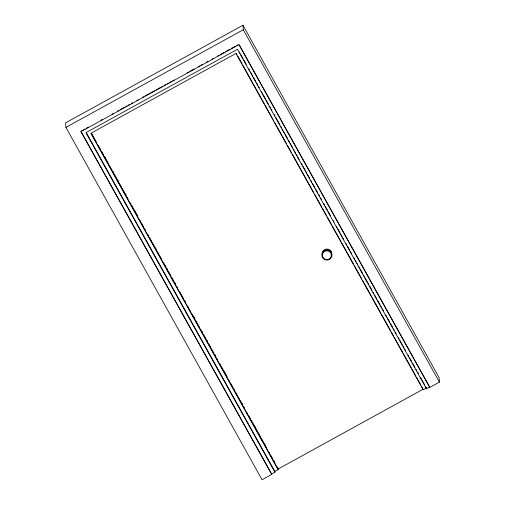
<?xml version="1.0" encoding="UTF-8"?>
<svg xmlns="http://www.w3.org/2000/svg" width="505" height="505" viewBox="0 0 505 505"><rect width="100%" height="100%" fill="white"/><g stroke="black" fill="none" stroke-linecap="round" stroke-linejoin="round"><path stroke-width="0.76" d="M271.715 474.422L80.933 131.66L238.953 44.686L429.736 387.455L439.413 382.133L439.091 377.626L242.956 25.25L65.587 122.866L65.909 127.374L262.044 479.75L271.715 474.422L271.69 474.018L80.907 131.249L85.048 128.971M65.909 127.374L243.277 29.757L242.956 25.25M86.424 128.207L88.495 127.071M100.918 120.234L102.294 119.477M111.959 114.155L113.335 113.398M117.476 111.119L118.858 110.361M120.24 109.604L124.375 107.325M125.758 106.561L127.14 105.804M128.516 105.046L129.899 104.282M131.281 103.525L132.657 102.767M136.798 100.489L138.181 99.725M142.322 97.446L143.698 96.689M145.08 95.931L149.221 93.652M150.597 92.888L154.738 90.61M156.121 89.852L160.262 87.573M161.638 86.816L163.02 86.052M164.403 85.294L165.779 84.537M167.161 83.773L168.537 83.016M169.92 82.258L171.302 81.494M172.678 80.737L174.061 79.979M187.172 72.764L188.554 72M189.93 71.243L194.071 68.964M198.213 66.685L199.595 65.928M200.971 65.17L202.353 64.406M206.494 62.128L207.871 61.37M212.012 59.091L213.394 58.334M217.535 56.055L218.911 55.291M220.294 54.534L224.435 52.255M225.811 51.497L229.952 49.219M231.334 48.455L235.475 46.176M236.851 45.418L238.234 44.661M423.158 389.203L278.04 469.069L91.203 133.402M271.69 474.018L274.909 472.238L274.853 471.424L278.078 469.65L277.965 468.009M425.658 386.628L426.422 388.004L423.196 389.778L235.98 53.416L90.862 133.288L278.078 469.65M274.909 472.238L85.913 132.676L237.483 49.256L426.479 388.825L429.704 387.045L239.307 44.97M243.277 29.757L439.413 382.133M239.338 51.882L240.109 53.259M240.872 54.635L243.176 58.769M243.94 60.145L246.244 64.28M248.927 69.103L249.691 70.479M250.461 71.855L252.759 75.99M253.523 77.366L255.827 81.501M256.591 82.877L257.746 84.941M258.51 86.323L259.273 87.7M261.577 91.834L262.341 93.21M263.111 94.587L265.409 98.721M266.179 100.097L268.477 104.232M269.626 106.296L270.396 107.672M271.16 109.048L271.93 110.431M274.228 114.559L274.991 115.935M275.762 117.318L279.978 124.893M280.742 126.269L281.512 127.645M282.276 129.028L283.046 130.404M283.81 131.78L284.58 133.156M285.344 134.538L287.648 138.667M288.412 140.043L289.561 142.113M290.331 143.489L292.629 147.624M293.399 149L294.162 150.376M294.926 151.752L295.696 153.135M296.46 154.511L297.23 155.887M297.994 157.263L299.143 159.334M301.447 163.462L302.211 164.838M302.981 166.221L305.279 170.349M306.049 171.732L306.813 173.108M307.583 174.484L309.881 178.618M311.029 180.683L311.8 182.059M312.563 183.441L314.861 187.57M315.631 188.946L317.929 193.08M318.699 194.457L319.463 195.839M320.612 197.903L321.382 199.279M323.68 203.414L324.45 204.79M325.214 206.166L327.518 210.301M328.282 211.677L330.579 215.812M333.268 220.634L334.032 222.011M336.33 226.139L337.1 227.521M337.864 228.898L340.168 233.032M340.932 234.408L342.081 236.473M342.851 237.849L343.615 239.231M345.919 243.359L346.683 244.742M347.453 246.118L349.75 250.246M350.514 251.629L351.669 253.693M353.967 257.828L354.731 259.204M355.501 260.58L356.265 261.956M357.035 263.339L357.799 264.715M358.569 266.091L359.333 267.467M360.103 268.843L362.401 272.978M363.549 275.042L364.32 276.424M365.083 277.8L367.387 281.935M368.151 283.311L368.921 284.687M369.685 286.064L371.983 290.198M373.138 292.262L373.902 293.639M374.672 295.021L376.97 299.149M377.734 300.532L380.038 304.66M380.802 306.043L381.572 307.419M382.335 308.795L383.484 310.859M385.788 314.994L386.552 316.37M387.322 317.746L389.62 321.881M390.384 323.257L392.688 327.392M393.452 328.768L394.222 330.144M395.371 332.214L396.135 333.59M398.439 337.725L399.202 339.101M399.973 340.477L402.27 344.612M403.041 345.988L404.189 348.052M404.953 349.435L405.723 350.811M408.021 354.939L408.791 356.322M409.555 357.698L411.853 361.833M412.623 363.209L414.921 367.343M416.07 369.408L416.84 370.784M417.603 372.16L418.374 373.542M420.671 377.671L421.441 379.047M422.205 380.429L424.509 384.558M236.327 53.53L237.091 54.912M237.861 56.289L242.078 63.87M242.848 65.246L264.33 103.847M265.1 105.223L272.384 118.322M273.154 119.698L273.925 121.08M274.688 122.456L281.979 135.555M282.743 136.931L286.581 143.824M287.351 145.206L291.568 152.788M292.338 154.164L313.82 192.765M314.59 194.141L321.874 207.239M322.644 208.615L326.483 215.509M327.246 216.885L331.469 224.466M332.233 225.849L341.058 241.699M341.828 243.082L353.721 264.443M354.485 265.826L361.776 278.918M362.54 280.3L363.31 281.676M364.08 283.059L371.364 296.151M372.135 297.533L380.959 313.384M381.723 314.76L390.548 330.617M391.318 331.993L393.616 336.128M394.386 337.51L403.211 353.361M403.975 354.737L411.266 367.836M412.029 369.212L415.867 376.105M416.638 377.488L420.854 385.069M421.624 386.445L422.773 388.515M104.554 156.462L105.324 157.838M112.615 170.936L113.379 172.312M117.217 179.206L117.987 180.588M125.272 193.68L126.042 195.063M134.867 210.913L135.63 212.289M136.4 213.672L137.549 215.736M165.173 265.365L165.937 266.747M166.707 268.123L167.471 269.5M174.762 282.598L175.532 283.974M193.945 317.058L194.709 318.44M202 331.533L202.77 332.915M206.608 339.808L207.372 341.184M214.663 354.283L215.427 355.659M224.252 371.51L225.022 372.892M225.785 374.268L226.941 376.339M241.901 403.217L242.665 404.6M254.558 425.961L255.328 427.344M256.092 428.72L256.862 430.102M264.153 443.194L264.917 444.577M91.916 133.958L94.214 138.099M94.984 139.475L96.133 141.539M98.437 145.68L99.201 147.056M99.971 148.432L100.735 149.815M101.505 151.191L103.809 155.325M104.573 156.708L108.796 164.289M109.56 165.665L110.33 167.048M111.094 168.424L111.864 169.8M112.628 171.182L113.398 172.559M114.168 173.935L116.466 178.076M117.621 180.14L118.385 181.516M119.155 182.898L121.453 187.033M122.223 188.409L124.52 192.55M125.29 193.926L126.061 195.302M127.21 197.373L127.973 198.749M130.277 202.884L131.047 204.266M131.811 205.642L134.115 209.777M134.879 211.159L136.034 213.224M136.798 214.606L137.568 215.982M139.866 220.117L140.636 221.499M141.406 222.875L143.704 227.01M144.474 228.386L145.623 230.457M147.927 234.591L148.691 235.974M149.461 237.35L150.225 238.726M150.995 240.109L151.759 241.485M152.529 242.861L153.299 244.243M154.063 245.619L156.367 249.754M157.516 251.825L158.286 253.201M159.05 254.583L161.354 258.718M163.658 262.852L165.956 266.987M167.105 269.058L167.875 270.434M168.645 271.81L170.942 275.951M171.713 277.327L174.01 281.462M174.78 282.838L175.551 284.22M176.7 286.284L177.463 287.667M179.767 291.802L180.537 293.178M181.301 294.56L183.605 298.695M184.369 300.071L185.524 302.142M187.822 306.276L188.592 307.652M189.356 309.035L190.126 310.411M192.43 314.546L193.194 315.928M193.964 317.304L195.113 319.375M195.883 320.751L198.181 324.885M198.951 326.262L199.715 327.644M200.485 329.02L201.249 330.403M202.019 331.779L202.789 333.155M203.553 334.537L205.857 338.672M207.006 340.736L207.776 342.119M208.54 343.495L210.844 347.629M211.608 349.012L213.912 353.147M214.682 354.523L215.446 355.905M216.594 357.969L217.365 359.352M219.669 363.486L220.432 364.863M221.203 366.245L223.5 370.38M224.27 371.756L225.419 373.826M226.189 375.202L226.953 376.578M229.257 380.719L230.027 382.096M230.791 383.472L233.095 387.606M233.859 388.989L235.014 391.053M235.778 392.435L238.082 396.57M238.846 397.946L239.616 399.329M240.38 400.705L241.15 402.081M241.92 403.463L242.684 404.84M243.454 406.222L244.603 408.286M246.907 412.421L247.671 413.803M248.441 415.179L250.739 419.314M251.509 420.697L252.273 422.073M253.043 423.449L255.347 427.584M256.496 429.654L257.266 431.03M258.03 432.413L260.334 436.547M261.098 437.923L263.402 442.058M264.166 443.44L265.321 445.505M266.084 446.887L266.855 448.263M269.159 452.398L269.923 453.78M270.693 455.156L272.99 459.291M273.76 460.674L274.909 462.738M277.213 466.873L277.977 468.255M86.235 132.544L274.853 471.424M429.704 387.045L429.736 387.455M426.422 388.004L426.479 388.825M322.335 255.505A4.772 4.741 5 0 1 327.057 249.634A4.772 4.741 5 0 1 331.558 255.688M322.386 254.937A4.772 4.741 5 0 1 327.107 249.066A4.772 4.741 5 0 1 331.608 255.12M324.065 250.846A4.248 4.217 5 0 1 330.895 252.184M323.692 258.276A4.444 4.412 5 0 0 331.166 256.445A4.444 4.412 5 0 0 325.82 250.934A4.444 4.412 5 0 0 323.692 258.276M323.238 258.585A5.101 5.063 5 0 0 331.804 256.483A5.101 5.063 5 0 0 325.681 250.164A5.101 5.063 5 0 0 323.238 258.585"/></g></svg>
